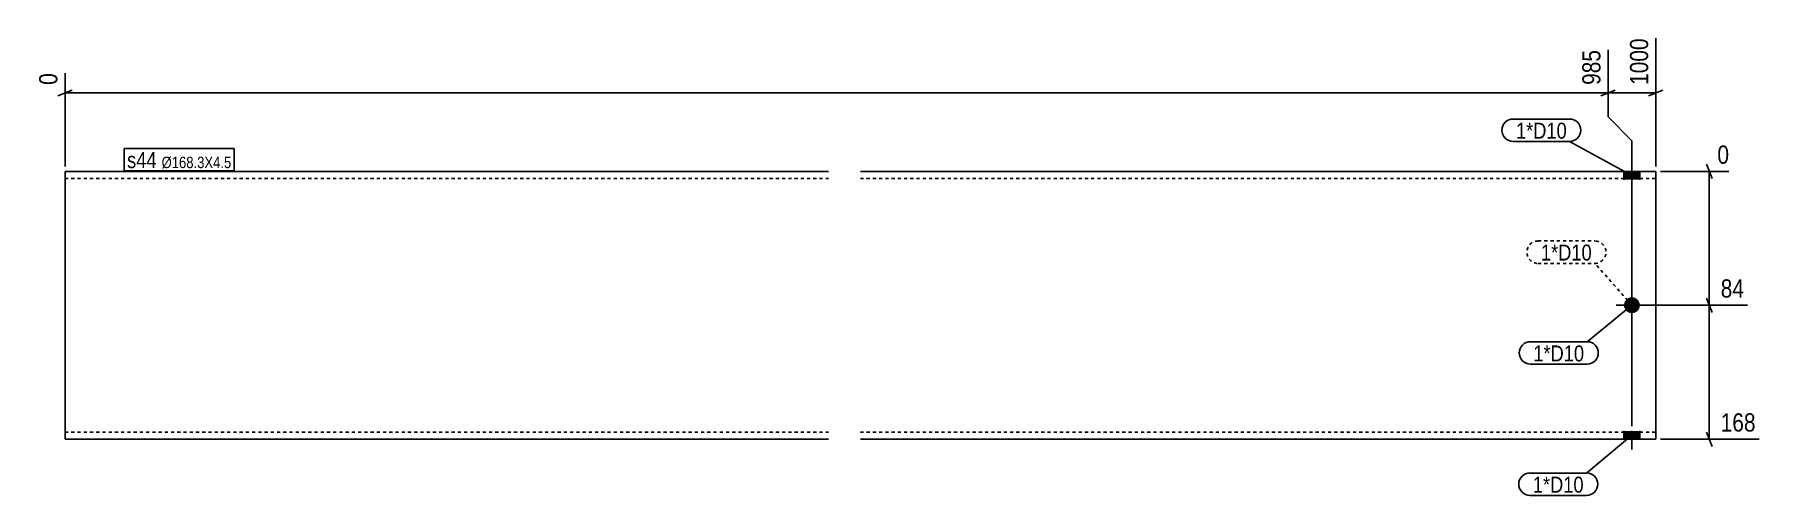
# Model space of a CAD drawing. Header units: millimetres. Extents: x 7 to 8274, y 7 to 299.
# Drawn here: x 7 to 1091, y 9 to 299 of the extents above.
import ezdxf

# ---------------------------------------------------------------- set-up
doc = ezdxf.new("R2010")
doc.units = ezdxf.units.MM
doc.linetypes.add('DXK_LINE_DOT2', pattern=[3.9198, 1.9599, -1.9599])
for name, color, linetype in [('MÅLSÆTNING', 7, 'Continuous'), ('STÅL', 7, 'Continuous'), ('TEKST', 7, 'Continuous')]:
    doc.layers.add(name, color=color, linetype=linetype)
doc.styles.add('Arial Narrow', font='ARIALN.TTF', dxfattribs={"height": 0.2})

msp = doc.modelspace()

# ---------------------------------------------------------------- hatches: boundary and pattern name
at = {"layer": 'STÅL', "linetype": 'Continuous'}
for points in [[(1015.8, 212.7), (1005.8, 212.7), (1005.8, 207.5), (1015.8, 207.5)], [(1010.8, 133.6, -1), (1010.8, 123.6, -1)], [(1015.8, 49.6), (1005.8, 49.6), (1005.8, 44.4), (1015.8, 44.4)]]:
    msp.add_hatch(color=3, dxfattribs=at).paths.add_polyline_path(points)

# ---------------------------------------------------------------- linework, layer by layer
at = {"layer": 'MÅLSÆTNING', "color": 7, "linetype": 'Continuous'}
for p, q in [((1025.8, 215.7), (1025.8, 296.4)), ((995.8, 289.1), (995.8, 247)), ((995.8, 289.1), (995.8, 247)), ((25.8, 215.7), (25.8, 274.4)), ((30.3, 263.8), (21.3, 260.2)), ((25.8, 262), (995.8, 262)), ((991.3, 260.2), (1000.3, 263.8)), ((991.3, 260.2), (1000.3, 263.8)), ((995.8, 262), (1025.8, 262)), ((1030.3, 263.8), (1021.3, 260.2)), ((995.8, 247), (1010.8, 232)), ((995.8, 247), (1010.8, 232)), ((1010.8, 232), (1010.8, 52.6)), ((1010.8, 232), (1010.8, 52.6)), ((1061.2, 208.2), (1057.6, 217.2)), ((1028.8, 212.7), (1071.8, 212.7)), ((1061.2, 124.1), (1057.6, 133.1)), ((1013.8, 128.6), (1083.5, 128.6)), ((1059.4, 44.4), (1059.4, 128.6)), ((1028.8, 44.4), (1090.8, 44.4)), ((1057.6, 48.9), (1061.2, 39.9))]:
    msp.add_line(p, q, dxfattribs=at)
at = {"layer": 'STÅL', "color": 3, "linetype": 'Continuous'}
for p, q in [((1010.8, 219.1), (1010.8, 207.5)), ((1005.8, 212.7), (1005.8, 207.5)), ((1015.8, 212.7), (1015.8, 207.5)), ((1010.8, 118.6), (1010.8, 138.6)), ((1010.8, 138.6), (1010.8, 131.9)), ((1000.8, 128.6), (1020.8, 128.6)), ((1000.8, 128.6), (1007.5, 128.6)), ((1010.8, 118.6), (1010.8, 125.2)), ((1020.8, 128.6), (1014.1, 128.6)), ((1005.8, 44.4), (1005.8, 49.6)), ((1010.8, 38), (1010.8, 49.6)), ((1015.8, 44.4), (1015.8, 49.6))]:
    msp.add_line(p, q, dxfattribs=at)
at = {"layer": 'STÅL', "color": 2, "linetype": 'Continuous'}
for p, q in [((25.8, 212.7), (505.8, 212.7)), ((25.8, 44.4), (25.8, 212.7)), ((525.8, 212.7), (1025.8, 212.7)), ((1025.8, 212.7), (1025.8, 106.8)), ((1025.8, 106.8), (1025.8, 44.4)), ((25.8, 44.4), (505.8, 44.4)), ((525.8, 44.4), (1025.8, 44.4))]:
    msp.add_line(p, q, dxfattribs=at)
at = {"layer": 'STÅL', "color": 7, "linetype": 'DXK_LINE_DOT2'}
for p, q in [((25.8, 208.2), (505.8, 208.2)), ((525.8, 208.2), (1025.8, 208.2)), ((25.8, 48.9), (505.8, 48.9)), ((525.8, 48.9), (1025.8, 48.9))]:
    msp.add_line(p, q, dxfattribs=at)

# ---------------------------------------------------------------- wipeouts: each hides what was drawn before it
at = {"color": 0}
for points in [[(969.8, 233.3), (969.8, 243.8), (937.9, 243.8), (937.9, 233.3)], [(985.6, 156.7), (985.6, 167.2), (953.6, 167.2), (953.6, 156.7)], [(980.8, 93.3), (980.8, 103.8), (948.8, 103.8), (948.8, 93.3)], [(980.5, 10.8), (980.5, 21.3), (948.5, 21.3), (948.5, 10.8)]]:
    msp.add_wipeout(points, dxfattribs=at).dxf.layer = 'TEKST'

# ---------------------------------------------------------------- next in the draw order: wipeouts: each hides what was drawn before it
at = {"color": 0, "linetype": 'Continuous'}
for points in [[(1023.4, 298.8), (1006.6, 298.8), (1006.6, 264.7), (1023.4, 264.7)], [(993.4, 291.5), (976.6, 291.5), (976.6, 264.7), (993.4, 264.7)], [(23.4, 276.8), (6.6, 276.8), (6.6, 264.7), (23.4, 264.7)], [(1083.7, 131), (1083.7, 147.8), (1064.2, 147.8), (1064.2, 131)], [(1091, 46.8), (1091, 63.6), (1064.2, 63.6), (1064.2, 46.8)]]:
    msp.add_wipeout(points, dxfattribs=at).dxf.layer = 'MÅLSÆTNING'
at = {"color": 0}
for points in [[(969.8, 233.3), (969.8, 243.8), (937.9, 243.8), (937.9, 233.3)], [(83.3, 214.8), (83.3, 225.3), (64.8, 225.3), (64.8, 214.8)], [(985.6, 156.7), (985.6, 167.2), (953.6, 167.2), (953.6, 156.7)], [(980.8, 93.3), (980.8, 103.8), (948.8, 103.8), (948.8, 93.3)], [(980.5, 10.8), (980.5, 21.3), (948.5, 21.3), (948.5, 10.8)]]:
    msp.add_wipeout(points, dxfattribs=at).dxf.layer = 'TEKST'

# ---------------------------------------------------------------- next in the draw order: linework, layer by layer
at = {"layer": 'MÅLSÆTNING', "color": 7, "linetype": 'Continuous'}
for p, q in [((1059.4, 128.6), (1059.4, 212.7)), ((1057.6, 133.1), (1061.2, 124.1)), ((1013.8, 128.6), (1083.5, 128.6))]:
    msp.add_line(p, q, dxfattribs=at)
at = {"layer": 'TEKST', "color": 7, "linetype": 'Continuous'}
for p, q in [((936.1, 245.6), (971.6, 245.6)), ((936.1, 231.5), (971.6, 231.5)), ((1010.8, 210.1), (971.6, 231.5)), ((1010.8, 128.6), (982.6, 105.6)), ((947, 105.6), (982.6, 105.6)), ((947, 91.5), (982.6, 91.5)), ((1010.8, 47), (982.3, 23.1)), ((946.7, 23.1), (982.3, 23.1)), ((946.7, 9), (982.3, 9))]:
    msp.add_line(p, q, dxfattribs=at)
at = {"layer": 'TEKST', "color": 7, "linetype": 'DXK_LINE_DOT2'}
for p, q in [((951.8, 169), (987.4, 169)), ((951.8, 154.9), (987.4, 154.9)), ((1010.8, 128.6), (987.4, 154.9))]:
    msp.add_line(p, q, dxfattribs=at)
at = {"layer": 'TEKST', "color": 7, "linetype": 'Continuous'}
for centre, start, end in [((936.1, 238.6), 90, 270), ((971.6, 238.6), 270, 90), ((947, 98.6), 90, 270), ((982.6, 98.6), 270, 90), ((946.7, 16.1), 90, 270), ((982.3, 16.1), 270, 90)]:
    msp.add_arc(centre, 7.05, start, end, dxfattribs=at)
at = {"layer": 'TEKST', "color": 7, "linetype": 'DXK_LINE_DOT2'}
for centre, start, end in [((951.8, 161.9), 90, 270), ((987.4, 161.9), 270, 90)]:
    msp.add_arc(centre, 7.05, start, end, dxfattribs=at)

# ---------------------------------------------------------------- next in the draw order: texts
at = {"layer": 'MÅLSÆTNING', "color": 3, "linetype": 'Continuous', "style": 'Arial Narrow'}
for s, height, p in [('1000', 11.45, (1021, 267.1)), ('985', 11.45, (991, 267.1)), ('0', 11.5, (21, 267.1))]:
    msp.add_text(s, height=height, rotation=90.0002, dxfattribs=at).set_placement(p)
for s, p in [('84', (1066.6, 133.4)), ('168', (1066.6, 49.2))]:
    msp.add_text(s, height=11.45, dxfattribs=at).set_placement(p)
at = {"layer": 'TEKST', "color": 3, "style": 'Arial Narrow'}
for p in [(937.9, 233.3), (953.6, 156.7), (948.8, 93.3), (948.5, 10.8)]:
    msp.add_text('1*D10', height=10.02, dxfattribs=at).set_placement(p)

# ---------------------------------------------------------------- next in the draw order: wipeouts: each hides what was drawn before it
at = {"color": 0}
msp.add_wipeout([(83.3, 214.8), (83.3, 225.3), (64.8, 225.3), (64.8, 214.8)], dxfattribs=at).dxf.layer = 'TEKST'

# ---------------------------------------------------------------- next in the draw order: linework, layer by layer
at = {"layer": 'TEKST', "color": 7, "linetype": 'Continuous'}
msp.add_line((63, 213), (63, 227.1), dxfattribs=at)

# ---------------------------------------------------------------- next in the draw order: wipeouts: each hides what was drawn before it
at = {"color": 0, "linetype": 'Continuous'}
msp.add_wipeout([(1074.2, 215.1), (1074.2, 231.9), (1062.1, 231.9), (1062.1, 215.1)], dxfattribs=at).dxf.layer = 'MÅLSÆTNING'
at = {"color": 0}
msp.add_wipeout([(130.4, 214.8), (130.4, 222.3), (86.5, 222.3), (86.5, 214.8)], dxfattribs=at).dxf.layer = 'TEKST'

# ---------------------------------------------------------------- next in the draw order: texts
at = {"layer": 'MÅLSÆTNING', "color": 3, "linetype": 'Continuous', "style": 'Arial Narrow'}
msp.add_text('0', height=11.5, dxfattribs=at).set_placement((1064.5, 217.5))

# ---------------------------------------------------------------- next in the draw order: wipeouts: each hides what was drawn before it
at = {"color": 0}
msp.add_wipeout([(130.4, 214.8), (130.4, 222.3), (86.5, 222.3), (86.5, 214.8)], dxfattribs=at).dxf.layer = 'TEKST'

# ---------------------------------------------------------------- next in the draw order: linework, layer by layer
at = {"layer": 'TEKST', "color": 7, "linetype": 'Continuous'}
for p, q in [((63, 227.1), (132.2, 227.1)), ((132.2, 213), (132.2, 227.1)), ((63, 213), (132.2, 213))]:
    msp.add_line(p, q, dxfattribs=at)

# ---------------------------------------------------------------- next in the draw order: texts
at = {"layer": 'TEKST', "color": 3, "style": 'Arial Narrow'}
for s, height, p in [('s44', 10.02, (64.8, 214.8)), ('Ø168.3X4.5', 7.16, (86.5, 214.8))]:
    msp.add_text(s, height=height, dxfattribs=at).set_placement(p)

doc.saveas('drawing.dxf')
